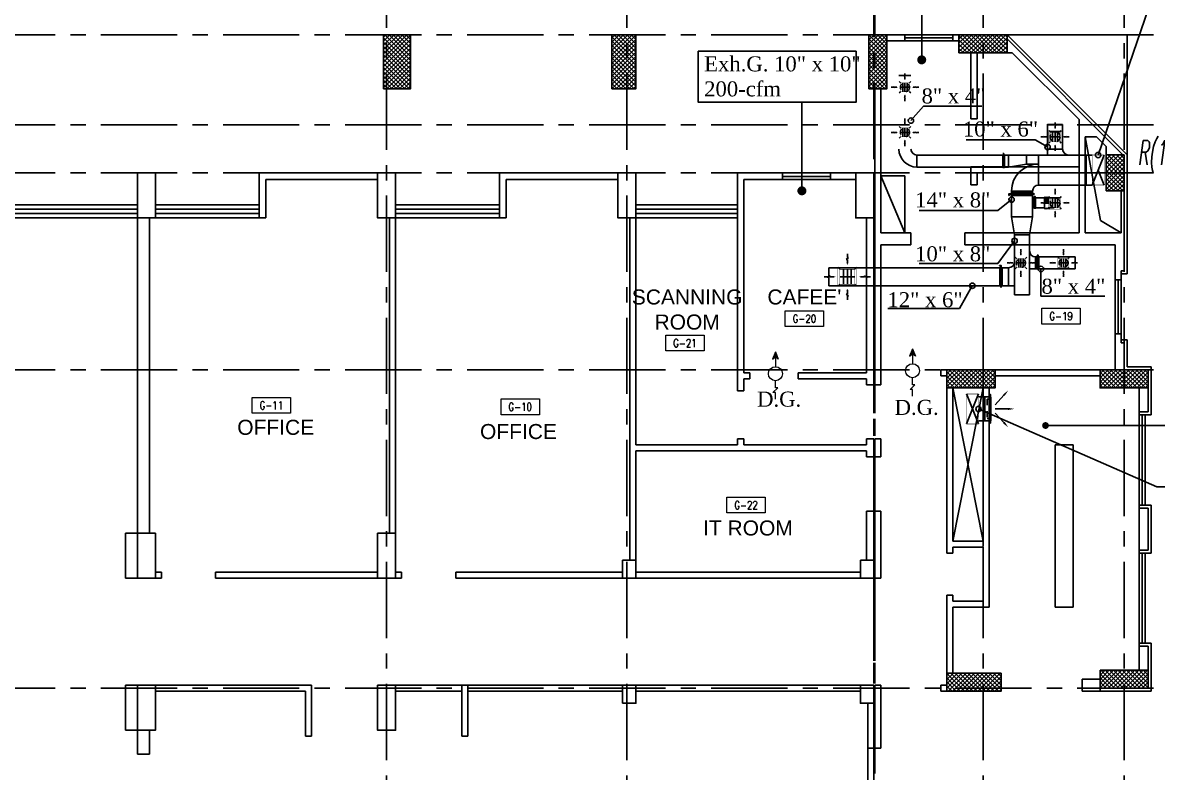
# Model space of a CAD drawing. Extents: x -462 to -395, y 38 to 356.
# Drawn here: x -427.02 to -408.13, y 56.47 to 68.95 of the extents above; entities that cross this region are included whole.
import ezdxf
from ezdxf.enums import TextEntityAlignment as Align

# ---------------------------------------------------------------- set-up
doc = ezdxf.new("R2010")
doc.units = 0
doc.header["$MEASUREMENT"] = 0
for name, pattern in [('CENTERX2', [101.6, 63.5, -12.7, 12.7, -12.7]), ('HIDDEN', [0.375, 0.25, -0.125]), ('HIDDEN2', [0.1875, 0.125, -0.0625])]:
    doc.linetypes.add(name, pattern=pattern)
for name, color, linetype in [('05_AC-EX.DUCT', 1, 'Continuous'), ('06_AC-FA.DUCT', 4, 'Continuous'), ('12-AC-FL.CONN.', 2, 'Continuous'), ('A.C.VOLUM DAMPER', 2, 'Continuous'), ('AXIS', 1, 'CENTERX2'), ('CH.W.PIPING TEXT', 4, 'Continuous'), ('COL', 2, 'Continuous'), ('COLHATCH', 5, 'Continuous'), ('column', 6, 'Continuous'), ('elev', 2, 'Continuous'), ('ELEV3', 1, 'Continuous'), ('FASEL', 253, 'Continuous'), ('M-DIFUSER', 195, 'Continuous'), ('METAL-EDGE', 253, 'Continuous'), ('WALL', 4, 'Continuous'), ('WIN', 5, 'Continuous'), ('ZONE TEXT', 73, 'Continuous')]:
    doc.layers.add(name, color=color, linetype=linetype)
for name, color, linetype, lineweight in [('09_AC-F.DAMPER', 2, 'Continuous', 35), ('A-SYMB-RMNU', 4, 'Continuous', 9), ('AC-13- HVAC GRILLES & DIFFUSSERS.', 13, 'Continuous', 30), ('AC-TEXT', 15, 'Continuous', 30), ('LOUVER', 9, 'Continuous', 9)]:
    doc.layers.add(name, color=color, linetype=linetype, lineweight=lineweight)
doc.styles.add('AC', font='romans.shx', dxfattribs={"height": 0.2})
doc.styles.add('ARABY', font='sosa.shx')
doc.styles.add('ITALICC', font='italicc.shx', dxfattribs={"width": 0.5, "height": 0.5})
doc.styles.add('ROMANS-TITLE', font='ROMANS.shx', dxfattribs={"width": 0.8})
doc.styles.add('RS-DIM', font='xarb.shx', dxfattribs={"width": 0.9})
doc.dimstyles.new('Dim100', dxfattribs={"dimtxt": 0.25, "dimasz": 0.15, "dimexe": 0.2, "dimexo": 0.2, "dimgap": 0.04, "dimtad": 3, "dimrnd": 0.0005, "dimzin": 0, "dimdsep": 46, "dimtxsty": 'RS-DIM', "dimblk": 'ARCHTICK', "dimcen": 0.2, "dimdle": 0.2, "dimse1": 1, "dimse2": 1, "dimclrd": 1, "dimclre": 8, "dimclrt": 74, "dimadec": 0, "dimazin": 0, "dimtfac": 1, "dimtofl": 0, "dimtmove": 1, "dimatfit": 3, "dimldrblk": 'OPEN90', "dimfxl": 0.2, "dimtolj": 1, "dimtzin": 0, "dimarcsym": 0})
doc.dimstyles.new('IHAB', dxfattribs={"dimscale": 0, "dimtxt": 0.15, "dimasz": 0.09, "dimexe": 0.18, "dimexo": 0.0625, "dimgap": 0, "dimtad": 0, "dimtih": 1, "dimtoh": 1, "dimzin": 0, "dimdsep": 46, "dimtxsty": 'ARABY', "dimcen": 0.03, "dimse1": 1, "dimse2": 1, "dimclrd": 36, "dimclrt": 42, "dimadec": 0, "dimazin": 0, "dimtfac": 1, "dimtmove": 1, "dimatfit": 3, "dimldrblk": 'ORIGIN', "dimfxl": 1, "dimtolj": 1, "dimtzin": 0, "dimarcsym": 0})
pattern_1 = [(45, (-233.06965, 51.165443), (-0.035355339, 0.035355339), []), (135, (-233.06965, 51.165443), (-0.035355339, -0.035355339), [])]

# ---------------------------------------------------------------- blocks, each defined once
blk = doc.blocks.new('SAG')
for const_width in [0.03, 0.003]:
    blk.add_lwpolyline([(-0.5, 0), (-0.5, 0.2), (-0.6, 0.2), (-0.6, 0.235), (0.6, 0.235), (0.6, 0.2), (0.5, 0.2), (0.5, 0)], dxfattribs=dict(const_width=const_width))
for points in [[(0.6, 0.235), (-0.6, 0.235), (-0.6, 0.2), (0.6, 0.2)], [(-0.5, 0), (0.5, 0), (0.5, 0.2), (-0.5, 0.2)]]:
    blk.add_lwpolyline(points, close=True)
at = {"linetype": 'HIDDEN2', "const_width": 0.02}
blk.add_lwpolyline([(-0.5, 0.279), (0.5, 0.279)], dxfattribs=at)
at = {"linetype": 'HIDDEN2'}
blk.add_lwpolyline([(-0.4, 0.2), (-0.4, 0.1), (0.4, 0.1), (0.4, 0.2)], dxfattribs=at)
blk = doc.blocks.new('SR')
at = {"color": 8}
blk.add_line((13.31, -0.02), (3.38, -0.02), dxfattribs=at)
at = {"color": 7}
blk.add_solid([(13.31, -0.84), (13.31, 0.8), (18.23, -0.02)], dxfattribs=at)
blk = doc.blocks.new('A$C2DCB7148')
at = {"layer": 'AC-13- HVAC GRILLES & DIFFUSSERS.'}
for name, p, xscale, yscale, zscale, rotation in [('SR', (-152, 270), -27.27270000015738, 27.27269999997225, 27.2727, 312.8469994232207), ('SAG', (0, 250), 499.9995000000344, 499.9995000000344, 499.9995000000344, 90), ('SR', (-152, 230), 27.27270000011471, 27.27270000011471, 27.27270000011471, 227.1530005766962)]:
    blk.add_blockref(name, p, dxfattribs=dict(at, xscale=xscale, yscale=yscale, zscale=zscale, rotation=rotation))
at = {"layer": 'AC-13- HVAC GRILLES & DIFFUSSERS.', "xscale": -27.27270000008866, "yscale": 27.27269999997225, "zscale": 27.2727}
blk.add_blockref('SR', (-123, 251), dxfattribs=at)
blk = doc.blocks.new('A$C0B8779AA')
at = {"layer": 'M-DIFUSER', "color": 122}
for p, q in [((0.284, 0.459), (0.262, 0.437)), ((0.273, 0.495), (0.273, 0.459)), ((0.273, 0.459), (0.284, 0.459)), ((0.262, 0.437), (0.273, 0.437)), ((0.273, 0.437), (0.273, 0.4)), ((0.043, 0.265), (0.079, 0.265)), ((0.079, 0.254), (0.101, 0.276)), ((0.079, 0.265), (0.079, 0.254)), ((0.101, 0.276), (0.101, 0.265)), ((0.101, 0.265), (0.138, 0.265)), ((0.445, 0.265), (0.408, 0.265)), ((0.445, 0.276), (0.445, 0.265)), ((0.467, 0.254), (0.445, 0.276)), ((0.503, 0.265), (0.467, 0.265)), ((0.467, 0.265), (0.467, 0.254)), ((0.273, 0.093), (0.273, 0.13)), ((0.262, 0.093), (0.273, 0.093)), ((0.284, 0.071), (0.262, 0.093)), ((0.273, 0.035), (0.273, 0.071)), ((0.273, 0.071), (0.284, 0.071))]:
    blk.add_line(p, q, dxfattribs=at)
at = {"layer": 'M-DIFUSER'}
for p, q in [((0.198, 0.34), (0.178, 0.36)), ((0.235, 0.34), (0.235, 0.19)), ((0.273, 0.34), (0.273, 0.19)), ((0.31, 0.34), (0.31, 0.19)), ((0.348, 0.34), (0.368, 0.36)), ((0.198, 0.265), (0.348, 0.265)), ((0.198, 0.19), (0.178, 0.17)), ((0.348, 0.19), (0.368, 0.17))]:
    blk.add_line(p, q, dxfattribs=at)
at = {"layer": 'M-DIFUSER', "color": 21, "const_width": 0.00288}
blk.add_lwpolyline([(0.178, 0.36), (0.368, 0.36), (0.368, 0.17), (0.178, 0.17)], close=True, dxfattribs=at)
at = {"layer": 'M-DIFUSER', "const_width": 0.0048}
blk.add_lwpolyline([(0.198, 0.34), (0.348, 0.34), (0.348, 0.19), (0.198, 0.19)], close=True, dxfattribs=at)
at = {"layer": 'M-DIFUSER', "color": 122}
for points in [[(0.283, 0.41), (0.273, 0.401), (0.273, 0.382), (0.262, 0.41)], [(0.128, 0.255), (0.137, 0.265), (0.156, 0.265), (0.128, 0.275)], [(0.417, 0.255), (0.409, 0.265), (0.39, 0.265), (0.417, 0.275)], [(0.283, 0.121), (0.273, 0.129), (0.273, 0.148), (0.262, 0.121)]]:
    blk.add_solid(points, dxfattribs=at)
blk = doc.blocks.new('A$C63630F2B')
at = {"layer": 'M-DIFUSER', "color": 122}
for p, q in [((0.311, 0.539), (0.285, 0.514)), ((0.285, 0.514), (0.298, 0.514)), ((0.298, 0.582), (0.298, 0.539)), ((0.298, 0.539), (0.311, 0.539)), ((0.298, 0.514), (0.298, 0.47)), ((0.014, 0.298), (0.057, 0.298)), ((0.057, 0.285), (0.082, 0.311)), ((0.057, 0.298), (0.057, 0.285)), ((0.082, 0.311), (0.082, 0.298)), ((0.082, 0.298), (0.126, 0.298)), ((0.513, 0.298), (0.469, 0.298)), ((0.513, 0.311), (0.513, 0.298)), ((0.539, 0.285), (0.513, 0.311)), ((0.581, 0.298), (0.539, 0.298)), ((0.539, 0.298), (0.539, 0.285)), ((0.285, 0.083), (0.298, 0.083)), ((0.311, 0.057), (0.285, 0.083)), ((0.298, 0.083), (0.298, 0.126)), ((0.298, 0.015), (0.298, 0.057)), ((0.298, 0.057), (0.311, 0.057))]:
    blk.add_line(p, q, dxfattribs=at)
at = {"layer": 'M-DIFUSER'}
for p, q in [((0.198, 0.398), (0.173, 0.423)), ((0.398, 0.398), (0.198, 0.398)), ((0.398, 0.298), (0.198, 0.298)), ((0.248, 0.398), (0.248, 0.198)), ((0.298, 0.398), (0.298, 0.198)), ((0.348, 0.398), (0.348, 0.198)), ((0.398, 0.398), (0.423, 0.423)), ((0.398, 0.398), (0.418, 0.418)), ((0.198, 0.198), (0.173, 0.173)), ((0.198, 0.198), (0.178, 0.178)), ((0.398, 0.198), (0.423, 0.173))]:
    blk.add_line(p, q, dxfattribs=at)
at = {"layer": 'M-DIFUSER', "color": 21, "const_width": 0.00288}
blk.add_lwpolyline([(0.173, 0.173), (0.423, 0.173), (0.423, 0.423), (0.173, 0.423)], close=True, dxfattribs=at)
at = {"layer": 'M-DIFUSER', "const_width": 0.01}
blk.add_lwpolyline([(0.198, 0.198), (0.398, 0.198), (0.398, 0.398), (0.198, 0.398)], close=True, dxfattribs=at)
at = {"layer": 'M-DIFUSER', "color": 122}
for points in [[(0.31, 0.481), (0.298, 0.471), (0.298, 0.449), (0.286, 0.481)], [(0.115, 0.286), (0.125, 0.298), (0.147, 0.298), (0.115, 0.31)], [(0.481, 0.286), (0.47, 0.298), (0.448, 0.298), (0.481, 0.31)], [(0.31, 0.115), (0.298, 0.125), (0.298, 0.147), (0.286, 0.115)]]:
    blk.add_solid(points, dxfattribs=at)
blk = doc.blocks.new('DOT')
at = {"color": 0, "linetype": 'ByBlock'}
blk.add_line((-0.5, 0), (-1, 0), dxfattribs=at)
at = {"color": 0, "linetype": 'ByBlock', "const_width": 0.5}
blk.add_lwpolyline([(-0.25, 0, 1), (0.25, 0, 1)], format="xyb", close=True, dxfattribs=at)
blk = doc.blocks.new('A$C180A56EA')
at = {"layer": 'A.C.VOLUM DAMPER'}
h = blk.add_hatch(dxfattribs=at)
h.set_pattern_fill('ANSI31', color=256, scale=0.001, style=0)
h.set_pattern_definition([(45, (129.5106855, -230.48025158), (-8.838834765e-05, 8.838834765e-05), [])])
h.paths.add_polyline_path([(0.0459, 0.0039), (0.0459, 0.0065), (0.0401, 0.0065), (0.0401, -0.0027), (0.0459, -0.0027), (0.0459, 0), (0.0603, 0), (0.0603, 0.0128), (0.057, 0.0128), (0.057, 0.0039)])
for p, q in [((-0.1242, 0.0032), (-0.1161, 0.0032)), ((-0.1161, 0.0004), (-0.119, 0.0032)), ((-0.1185, 0), (-0.1161, 0.0024)), ((-0.1161, 0.0015), (-0.1179, 0.0032)), ((-0.1174, 0), (-0.1161, 0.0013)), ((-0.1161, 0.0026), (-0.1168, 0.0032)), ((-0.1163, 0), (-0.1161, 0.0001)), ((-0.1161, 0.0001), (-0.1104, 0.0058)), ((-0.1161, 0.0013), (-0.1116, 0.0058)), ((-0.1161, 0.0024), (-0.1127, 0.0058)), ((-0.1161, -0.0026), (-0.1161, 0.0058)), ((-0.1161, 0.0035), (-0.1138, 0.0058)), ((-0.1161, 0.0058), (-0.1099, 0.0058)), ((-0.1161, 0.0057), (-0.116, 0.0058)), ((-0.1161, 0.0046), (-0.1149, 0.0058)), ((-0.1161, -0.001), (-0.1099, 0.0053)), ((-0.1099, -0.0014), (-0.1161, 0.0048)), ((-0.1161, -0.0021), (-0.1099, 0.0042)), ((-0.1099, -0.0026), (-0.1161, 0.0037)), ((-0.1109, -0.0026), (-0.1161, 0.0026)), ((-0.112, -0.0026), (-0.1161, 0.0015)), ((-0.1131, -0.0026), (-0.1161, 0.0004)), ((-0.1099, -0.0003), (-0.116, 0.0058)), ((-0.1156, -0.0026), (-0.1099, 0.0031)), ((-0.1099, 0.0008), (-0.1149, 0.0058)), ((-0.1145, -0.0026), (-0.1099, 0.002)), ((-0.1099, 0.0019), (-0.1138, 0.0058)), ((-0.1134, -0.0026), (-0.1099, 0.0009)), ((-0.1128, 0.0019), (0.0401, 0.0019)), ((-0.1099, 0.003), (-0.1127, 0.0058)), ((-0.1099, 0.0041), (-0.1116, 0.0058)), ((-0.1099, 0.0052), (-0.1105, 0.0058)), ((0.0401, 0.0121), (-0.1099, 0.0121)), ((-0.0882, 0.0113), (-0.0994, -0.0075)), ((-0.0768, 0.0113), (-0.0656, -0.0075)), ((-0.0402, 0.0113), (-0.0514, -0.0075)), ((-0.0284, 0.0113), (-0.0173, -0.0075)), ((0.0056, 0.0113), (-0.0056, -0.0075)), ((0.0174, 0.0113), (0.0286, -0.0075)), ((0.0459, 0.0065), (0.0401, 0.0065)), ((0.0401, 0.0065), (0.0401, -0.0027)), ((0.0459, 0.0039), (0.0459, 0.0065)), ((0.057, 0.0039), (0.0459, 0.0039)), ((0.0603, 0.0128), (0.057, 0.0128)), ((0.057, 0.0128), (0.057, 0.0039)), ((0.0603, 0.0128), (0.0603, 0)), ((-0.1242, 0), (-0.1161, 0)), ((-0.1142, -0.0026), (-0.1161, -0.0007)), ((-0.1153, -0.0026), (-0.1161, -0.0018)), ((-0.1099, -0.0026), (-0.1161, -0.0026)), ((-0.1123, -0.0026), (-0.1099, -0.0003)), ((-0.1111, -0.0026), (-0.1099, -0.0014)), ((-0.11, -0.0026), (-0.1099, -0.0025)), ((-0.1099, -0.0083), (0.0401, -0.0083)), ((0.0401, -0.0027), (0.0459, -0.0027)), ((0.0603, 0), (0.0459, 0)), ((0.0459, -0.0027), (0.0459, 0))]:
    blk.add_line(p, q, dxfattribs=at)
at = {"layer": 'A.C.VOLUM DAMPER', "extrusion": (0, 0, -1)}
for centre, major_axis, start_param, end_param in [((-0.0938, 0.0019), (0.00135, 0.00135), 3.926991, 7.068583), ((-0.0938, 0.0019), (-0.00135, 0.00135), 2.356195, 5.497787), ((-0.0712, 0.0019), (0.00135, 0.00135), 3.926991, 7.068583), ((-0.0712, 0.0019), (-0.00135, 0.00135), 2.356195, 5.497787), ((-0.0458, 0.0019), (0.00135, 0.00135), 3.926991, 7.068583), ((-0.0458, 0.0019), (-0.00135, 0.00135), 2.356195, 5.497787), ((-0.0228, 0.0019), (0.00135, 0.00135), 3.926991, 7.068583), ((-0.0228, 0.0019), (-0.00135, 0.00135), 2.356194, 5.497787), ((0, 0.0019), (0.00135, 0.00135), 3.926991, 7.068583), ((0, 0.0019), (0.00135, 0.00135), 0.785398, 3.926991), ((0.023, 0.0019), (0.00135, 0.00135), 3.926991, 7.068583), ((0.023, 0.0019), (-0.00135, 0.00135), 2.356195, 5.497787)]:
    blk.add_ellipse(centre, major_axis=major_axis, ratio=1, start_param=start_param, end_param=end_param, dxfattribs=at)
blk = doc.blocks.new('_Origin')
at = {"color": 0, "linetype": 'ByBlock', "lineweight": -2}
blk.add_line((0, 0), (-1, 0), dxfattribs=at)
blk.add_circle((0, 0), 0.5, dxfattribs=at)
blk = doc.blocks.new('LOUVER')
at = {"layer": 'LOUVER', "color": 2}
for p, q in [((0, 0), (0, -0.137)), ((0.052, -0.137), (-0.052, -0.24)), ((0, -0.137), (0.052, -0.137)), ((-0.052, -0.24), (0, -0.24)), ((0, -0.24), (0, -0.385)), ((0, -0.969), (0, -0.677)), ((-0.059, -0.833), (0, -0.882)), ((0, -0.989), (-0.059, -0.833)), ((0, -0.989), (0.059, -0.833)), ((0.059, -0.833), (0, -0.882))]:
    blk.add_line(p, q, dxfattribs=at)
blk.add_circle((0, -0.531), 0.146, dxfattribs=at)
for points in [[(-0.059, -0.833), (0, -0.989), (0, -0.882)], [(0.059, -0.833), (0, -0.989), (0, -0.882)]]:
    blk.add_solid(points, dxfattribs=at)
blk = doc.blocks.new('A-ROOM')
at = {"layer": 'A-SYMB-RMNU'}
blk.add_lwpolyline([(-425, 175), (425, 175), (425, -175), (-425, -175)], close=True, dxfattribs=at)
at = {"layer": 'A-SYMB-RMNU', "style": 'ROMANS-TITLE', "width": 0.8}
blk.add_attdef('ROOM-NO', text='', height=175, dxfattribs=at).set_placement((0, 0), align=Align.MIDDLE)

msp = doc.modelspace()

# ---------------------------------------------------------------- hatches: boundary and pattern name
at = {"layer": 'COLHATCH', "linetype": 'Continuous'}
h = msp.add_hatch(dxfattribs=at)
h.set_pattern_fill('_USER', color=252, scale=0.05, angle=45, style=0, double=1, pattern_type=0)
h.set_pattern_definition(pattern_1)
h.paths.add_polyline_path([(-412.63, 68.745), (-412.93, 68.745), (-412.93, 67.845), (-412.63, 67.845)])
h.paths.add_polyline_path([(-410.63, 68.745), (-411.43, 68.745), (-411.43, 68.445), (-410.63, 68.445)])
h.paths.add_polyline_path([(-408.68, 66.745), (-408.98, 66.745), (-408.98, 66.145), (-408.68, 66.145)])
h.paths.add_polyline_path([(-408.28, 63.165), (-409.08, 63.165), (-409.08, 62.865), (-408.28, 62.865)])
h.paths.add_polyline_path([(-410.83, 63.165), (-411.63, 63.165), (-411.63, 62.865), (-410.83, 62.865)])
h.paths.add_polyline_path([(-410.73, 58.115), (-411.63, 58.115), (-411.63, 57.815), (-410.73, 57.815)])
h.paths.add_polyline_path([(-408.28, 58.165), (-409.08, 58.165), (-409.08, 57.865), (-408.28, 57.865)])
h.paths.add_polyline_path([(-408.634, 51.895), (-409.134, 51.895), (-409.134, 51.545), (-408.634, 51.545)])
h.paths.add_polyline_path([(-410.537, 51.895), (-411.637, 51.895), (-411.637, 51.595), (-410.784, 51.595, -0.011587), (-410.8, 50.91), (-410.55, 50.899, 0.01656)])
h.paths.add_polyline_path([(-410.732, 49.165), (-410.985, 49.165, -0.040808), (-411.574, 46.827), (-411.337, 46.745, 0.04151)])
h.paths.add_polyline_path([(-412.63, 49.765), (-412.93, 49.765), (-412.93, 48.865), (-412.63, 48.865)])
h.paths.add_polyline_path([(-416.76, 49.765), (-417.16, 49.765), (-417.16, 48.865), (-416.76, 48.865)])
h.paths.add_polyline_path([(-420.56, 49.765), (-421.01, 49.765), (-421.01, 48.865), (-420.56, 48.865)])
h.paths.add_polyline_path([(-420.81, 47.945), (-421.11, 47.945), (-421.11, 47.045), (-420.81, 47.045)])
h.paths.add_polyline_path([(-428.66, 49.315, 1), (-429.26, 49.315, 1)])
h.paths.add_polyline_path([(-428.66, 47.495, 1), (-429.26, 47.495, 1)])
h.paths.add_polyline_path([(-436.66, 49.315, 1), (-437.26, 49.315, 1)])
h.paths.add_polyline_path([(-436.66, 47.495, 1), (-437.26, 47.495, 1)])
h.paths.add_polyline_path([(-444.91, 49.765), (-445.36, 49.765), (-445.359, 48.865), (-444.909, 48.865)])
h.paths.add_polyline_path([(-444.81, 47.945), (-445.11, 47.945), (-445.11, 47.045), (-444.81, 47.045)])
h.paths.add_polyline_path([(-448.76, 49.765), (-449.16, 49.765), (-449.16, 48.865), (-448.76, 48.865)])
h.paths.add_polyline_path([(-452.99, 49.765), (-453.29, 49.765), (-453.29, 48.865), (-452.99, 48.865)])
h.paths.add_polyline_path([(-454.934, 49.165), (-455.188, 49.165, 0.04151), (-454.582, 46.745), (-454.346, 46.827, -0.040808)])
h.paths.add_polyline_path([(-454.282, 51.895), (-455.382, 51.895, 0.01656), (-455.369, 50.899), (-455.119, 50.91, -0.011587), (-455.135, 51.595), (-454.282, 51.595)])
h.paths.add_polyline_path([(-456.785, 51.895), (-457.285, 51.895), (-457.285, 51.545), (-456.785, 51.545)])
h.paths.add_polyline_path([(-456.84, 58.165), (-457.64, 58.165), (-457.64, 57.865), (-456.84, 57.865)])
h.paths.add_polyline_path([(-454.29, 58.115), (-455.19, 58.115), (-455.19, 57.815), (-454.29, 57.815)])
h.paths.add_polyline_path([(-456.84, 63.165), (-457.64, 63.165), (-457.64, 62.865), (-456.84, 62.865)])
h.paths.add_polyline_path([(-454.29, 63.165), (-455.09, 63.165), (-455.09, 62.865), (-454.29, 62.865)])
h.paths.add_polyline_path([(-456.94, 66.745), (-457.24, 66.745), (-457.24, 66.145), (-456.94, 66.145)])
h.paths.add_polyline_path([(-454.49, 68.745), (-455.29, 68.745), (-455.29, 68.445), (-454.49, 68.445)])
h.paths.add_polyline_path([(-452.99, 68.745), (-453.29, 68.745), (-453.29, 67.845), (-452.99, 67.845)])
h.paths.add_polyline_path([(-448.71, 68.745), (-449.11, 68.745), (-449.11, 67.845), (-448.71, 67.845)])
h.paths.add_polyline_path([(-444.91, 68.745), (-445.36, 68.745), (-445.36, 67.845), (-444.91, 67.845)])
h.paths.add_polyline_path([(-435.56, 70.945), (-435.86, 70.945), (-435.86, 70.345), (-435.56, 70.345)])
h.paths.add_polyline_path([(-428.81, 70.945), (-429.11, 70.945), (-429.11, 70.345), (-428.81, 70.345)])
h.paths.add_polyline_path([(-428.81, 67.595), (-429.11, 67.595), (-429.11, 66.995), (-428.81, 66.995)])
h.paths.add_polyline_path([(-430.16, 68.745), (-435.86, 68.745), (-435.86, 66.995), (-435.56, 66.995), (-435.56, 68.445), (-430.46, 68.445), (-430.46, 66.995), (-430.16, 66.995)])
h.paths.add_polyline_path([(-420.56, 68.745), (-421.01, 68.745), (-421.01, 67.845), (-420.56, 67.845)])
h = msp.add_hatch(dxfattribs=at)
h.set_pattern_fill('_USER', color=252, scale=0.05, angle=45, style=0, double=1, pattern_type=0)
h.set_pattern_definition(pattern_1)
h.paths.add_polyline_path([(-416.81, 68.745), (-417.21, 68.745), (-417.21, 67.845), (-416.81, 67.845)])

# ---------------------------------------------------------------- linework, layer by layer
at = {"layer": '05_AC-EX.DUCT', "linetype": 'Continuous'}
for p, q in [((-412.43, 68.065), (-412.23, 68.065)), ((-409.955, 67.25), (-409.955, 66.742)), ((-409.955, 67.25), (-409.705, 67.25)), ((-409.705, 67.25), (-409.705, 66.842)), ((-409.213, 66.742), (-412.13, 66.742)), ((-412.13, 66.742), (-412.13, 66.542)), ((-410.605, 66.542), (-410.605, 66.742)), ((-410.305, 66.592), (-410.305, 66.742)), ((-410.105, 66.242), (-410.105, 66.742)), ((-409.705, 66.842), (-409.955, 66.842)), ((-409.013, 66.742), (-409.213, 66.242)), ((-412.13, 66.542), (-410.605, 66.542)), ((-410.605, 66.542), (-410.305, 66.592)), ((-410.105, 66.592), (-410.305, 66.592)), ((-409.013, 66.242), (-409.113, 66.492)), ((-410.205, 66.142), (-410.555, 66.142)), ((-410.555, 66.142), (-410.555, 65.712)), ((-410.205, 65.712), (-410.205, 66.142)), ((-409.213, 66.242), (-410.105, 66.242)), ((-410.205, 65.712), (-410.555, 65.712)), ((-410.505, 65.412), (-410.555, 65.712)), ((-410.205, 65.712), (-410.255, 65.412)), ((-410.255, 65.412), (-410.505, 65.412)), ((-410.505, 65.412), (-410.505, 64.415)), ((-410.255, 64.415), (-410.255, 65.412)), ((-409.493, 65.045), (-410.155, 65.045)), ((-410.155, 65.045), (-410.155, 64.845)), ((-409.493, 65.045), (-409.493, 64.845)), ((-413.598, 64.865), (-410.605, 64.865)), ((-413.598, 64.865), (-413.598, 64.565)), ((-410.605, 64.865), (-410.605, 64.565)), ((-409.493, 64.845), (-410.255, 64.845)), ((-413.598, 64.565), (-410.505, 64.565)), ((-410.505, 64.415), (-410.255, 64.415))]:
    msp.add_line(p, q, dxfattribs=at)
msp.add_lwpolyline([(-409.313, 66.242), (-409.313, 66.742)], dxfattribs=at)
at = {"layer": '05_AC-EX.DUCT', "linetype": 'Continuous', "const_width": 0.01}
msp.add_lwpolyline([(-409.213, 66.742), (-409.213, 66.242), (-409.013, 66.242), (-409.013, 66.742)], close=True, dxfattribs=at)
at = {"layer": '05_AC-EX.DUCT', "linetype": 'Continuous'}
msp.add_lwpolyline([(-410.205, 66.029), (-410.205, 65.862), (-410.005, 65.862), (-410.005, 66.029)], close=True, dxfattribs=at)
for centre, radius, start, end in [((-412.13, 66.842), 0.3, 180, 270), ((-412.13, 66.842), 0.1, 180, 270), ((-409.605, 66.842), 0.1, 180, 270), ((-410.105, 66.142), 0.45, 90, 180), ((-410.105, 66.142), 0.1, 90, 180), ((-410.155, 65.145), 0.1, 180, 270), ((-410.605, 64.965), 0.1, 270, 0)]:
    msp.add_arc(centre, radius, start, end, dxfattribs=at)
at = {"layer": '06_AC-FA.DUCT', "linetype": 'Continuous'}
for p, q in [((-411.105, 62.765), (-411.305, 62.265)), ((-411.105, 62.265), (-411.305, 62.765)), ((-410.93, 62.716), (-411.105, 62.716)), ((-410.93, 62.315), (-411.105, 62.315))]:
    msp.add_line(p, q, dxfattribs=at)
at = {"layer": '06_AC-FA.DUCT', "const_width": 0.01}
msp.add_lwpolyline([(-411.305, 62.765), (-411.305, 62.265), (-411.105, 62.265), (-411.105, 62.765)], close=True, dxfattribs=at)
at = {"layer": '12-AC-FL.CONN.', "linetype": 'HIDDEN', "ltscale": 0.25}
for p, q in [((-410.005, 66.029), (-409.995, 66.048)), ((-410.005, 66.029), (-410.005, 65.862)), ((-409.985, 66.029), (-409.995, 66.048)), ((-409.995, 66.029), (-409.995, 65.862)), ((-409.985, 66.029), (-409.975, 66.048)), ((-409.985, 66.029), (-409.985, 65.862)), ((-409.985, 66.029), (-409.985, 65.862)), ((-409.965, 66.029), (-409.975, 66.048)), ((-409.975, 66.029), (-409.975, 65.862)), ((-409.965, 66.029), (-409.955, 66.048)), ((-409.965, 66.029), (-409.965, 65.862)), ((-409.965, 66.029), (-409.965, 65.862)), ((-409.945, 66.029), (-409.955, 66.048)), ((-409.955, 66.029), (-409.955, 65.862)), ((-409.945, 66.029), (-409.945, 65.862)), ((-409.83, 66.029), (-409.945, 66.029)), ((-410.005, 65.862), (-409.995, 65.843)), ((-409.985, 65.862), (-409.995, 65.843)), ((-409.985, 65.862), (-409.975, 65.843)), ((-409.965, 65.862), (-409.975, 65.843)), ((-409.965, 65.862), (-409.955, 65.843)), ((-409.945, 65.862), (-409.955, 65.843)), ((-409.945, 65.862), (-409.83, 65.862))]:
    msp.add_line(p, q, dxfattribs=at)
for centre, radius in [((-412.33, 67.87), 0.075), ((-412.33, 67.12), 0.075), ((-409.83, 67.045), 0.0833), ((-409.83, 65.945), 0.0833), ((-410.398, 64.945), 0.075), ((-410.398, 64.945), 0.075), ((-409.688, 64.945), 0.075)]:
    msp.add_circle(centre, radius, dxfattribs=at)
at = {"layer": 'AC-TEXT', "color": 34, "linetype": 'Continuous'}
msp.add_lwpolyline([(-415.772, 68.47), (-413.142, 68.47), (-413.142, 67.621), (-415.772, 67.621)], close=True, dxfattribs=at)
at = {"layer": 'AXIS', "color": 252, "linetype": 'CENTERX2', "ltscale": 0.02}
for p, q in [((-420.96, 74.194), (-420.96, 41.746)), ((-416.96, 74.194), (-416.96, 41.746)), ((-411.03, 74.194), (-411.03, 41.746)), ((-408.68, 74.194), (-408.68, 41.746)), ((-412.85, 74.037), (-412.85, 41.903)), ((-412.83, 74.037), (-412.83, 41.903)), ((-406.158, 68.745), (-459.761, 68.745)), ((-406.158, 67.245), (-459.761, 67.245)), ((-406.158, 66.445), (-459.761, 66.445)), ((-406.158, 63.165), (-459.761, 63.165)), ((-406.158, 57.865), (-459.761, 57.865))]:
    msp.add_line(p, q, dxfattribs=at)
at = {"layer": 'COL', "color": 252, "linetype": 'Continuous'}
for points in [[(-424.81, 66.445), (-425.11, 66.445), (-425.11, 65.695), (-424.81, 65.695)], [(-420.81, 66.445), (-421.11, 66.445), (-421.11, 65.695), (-420.81, 65.695)], [(-416.81, 66.445), (-417.11, 66.445), (-417.11, 65.695), (-416.81, 65.695)], [(-412.85, 66.445), (-413.15, 66.445), (-413.15, 65.695), (-412.85, 65.695)], [(-424.81, 60.445), (-425.11, 60.445), (-425.11, 59.695), (-424.81, 59.695)], [(-420.81, 60.445), (-421.11, 60.445), (-421.11, 59.695), (-420.81, 59.695)], [(-417.03, 59.695), (-416.81, 59.695), (-416.81, 59.995), (-417.03, 59.995)], [(-413.07, 59.995), (-412.85, 59.995), (-412.85, 59.695), (-413.07, 59.695)], [(-424.81, 57.915), (-425.11, 57.915), (-425.11, 57.165), (-424.81, 57.165)], [(-420.81, 57.915), (-421.11, 57.915), (-421.11, 57.165), (-420.81, 57.165)], [(-417.03, 57.615), (-416.81, 57.615), (-416.81, 57.915), (-417.03, 57.915)], [(-413.07, 57.915), (-412.85, 57.915), (-412.85, 57.615), (-413.07, 57.615)]]:
    msp.add_lwpolyline(points, close=True, dxfattribs=at)
at = {"layer": 'column'}
for points in [[(-421.01, 67.845), (-420.56, 67.845), (-420.56, 68.745), (-421.01, 68.745)], [(-416.81, 68.745), (-417.21, 68.745), (-417.21, 67.845), (-416.81, 67.845)], [(-417.21, 67.845), (-416.81, 67.845), (-416.81, 68.745), (-417.21, 68.745)], [(-412.93, 67.845), (-412.63, 67.845), (-412.63, 68.745), (-412.93, 68.745)], [(-411.43, 68.745), (-411.43, 68.445), (-410.63, 68.445), (-410.63, 68.745)], [(-408.98, 66.145), (-408.68, 66.145), (-408.68, 66.745), (-408.98, 66.745)], [(-411.63, 63.165), (-411.63, 62.865), (-410.83, 62.865), (-410.83, 63.165)], [(-409.08, 63.165), (-409.08, 62.865), (-408.28, 62.865), (-408.28, 63.165)], [(-411.63, 58.115), (-411.63, 57.815), (-410.73, 57.815), (-410.73, 58.115)], [(-409.08, 58.165), (-409.08, 57.865), (-408.28, 57.865), (-408.28, 58.165)]]:
    msp.add_lwpolyline(points, close=True, dxfattribs=at)
at = {"layer": 'elev', "color": 252}
for p, q in [((-410.63, 68.745), (-408.63, 68.745)), ((-408.63, 66.745), (-408.63, 68.745)), ((-411.23, 68.445), (-411.23, 67.345)), ((-411.13, 68.445), (-411.13, 67.345)), ((-411.13, 67.345), (-411.23, 67.345)), ((-409.43, 66.545), (-411.23, 66.545)), ((-411.23, 66.545), (-411.23, 66.245)), ((-412.33, 66.395), (-412.73, 66.395)), ((-412.73, 66.395), (-412.33, 65.445)), ((-412.33, 66.395), (-412.33, 65.445)), ((-409.43, 66.445), (-411.13, 66.445)), ((-411.13, 66.445), (-411.13, 66.245)), ((-411.13, 66.245), (-411.23, 66.245)), ((-420.81, 57.915), (-419.71, 57.915)), ((-420.81, 57.815), (-419.71, 57.815))]:
    msp.add_line(p, q, dxfattribs=at)
at = {"layer": 'ELEV3', "color": 252, "linetype": 'Continuous'}
for p, q in [((-409.33, 67.045), (-409.071, 65.65)), ((-409.071, 65.65), (-408.73, 65.445)), ((-411.53, 62.865), (-411.03, 60.315)), ((-411.53, 60.315), (-411.03, 62.865))]:
    msp.add_line(p, q, dxfattribs=at)
at = {"layer": 'FASEL', "linetype": 'HIDDEN'}
for points in [[(-412.85, 66.445), (-412.85, 51.165), (-413.15, 51.165), (-413.15, 51.695), (-416.81, 51.695), (-416.81, 51.165), (-417.11, 51.165), (-417.11, 51.695), (-420.81, 51.695), (-420.81, 51.165), (-421.11, 51.165), (-421.11, 51.695), (-424.81, 51.695), (-424.81, 51.165), (-425.11, 51.165), (-425.11, 51.695), (-428.81, 51.695)], [(-412.83, 66.445), (-412.83, 51.145), (-413.17, 51.145), (-413.17, 51.675), (-416.79, 51.675), (-416.79, 51.145), (-417.13, 51.145), (-417.13, 51.675), (-420.79, 51.675), (-420.79, 51.145), (-421.13, 51.145), (-421.13, 51.675), (-424.79, 51.675), (-424.79, 51.145), (-425.13, 51.145), (-425.13, 51.675), (-428.79, 51.675)]]:
    msp.add_lwpolyline(points, dxfattribs=at)
at = {"layer": 'METAL-EDGE', "color": 252, "linetype": 'Continuous'}
for p, q in [((-410.63, 68.675), (-408.68, 66.725)), ((-408.68, 66.725), (-408.68, 64.815)), ((-408.73, 64.815), (-408.68, 64.815)), ((-408.73, 64.765), (-408.73, 64.815)), ((-408.73, 63.665), (-408.73, 63.615)), ((-408.73, 63.615), (-408.68, 63.615)), ((-408.68, 63.615), (-408.68, 63.165)), ((-408.68, 63.165), (-408.28, 63.165)), ((-408.28, 63.165), (-408.28, 62.465)), ((-408.43, 62.465), (-408.28, 62.465)), ((-408.43, 60.865), (-408.28, 60.865)), ((-408.28, 60.865), (-408.28, 60.165)), ((-408.28, 60.165), (-408.43, 60.165)), ((-408.43, 58.565), (-408.28, 58.565)), ((-408.28, 58.565), (-408.28, 57.865)), ((-408.28, 57.865), (-409.08, 57.865)), ((-409.08, 57.865), (-409.08, 57.815))]:
    msp.add_line(p, q, dxfattribs=at)
at = {"layer": 'WALL', "color": 252, "linetype": 'Continuous'}
for p, q in [((-421.01, 68.745), (-421.01, 67.845)), ((-420.56, 68.745), (-421.01, 68.745)), ((-420.56, 67.845), (-420.56, 68.745)), ((-412.93, 68.745), (-412.93, 67.845)), ((-412.33, 68.745), (-412.93, 68.745)), ((-412.33, 68.645), (-412.63, 68.645)), ((-412.63, 68.645), (-412.63, 67.845)), ((-412.33, 68.745), (-412.33, 68.645)), ((-410.63, 68.745), (-411.53, 68.745)), ((-411.53, 68.745), (-411.53, 68.645)), ((-411.43, 68.645), (-411.53, 68.645)), ((-411.43, 68.645), (-411.43, 68.495)), ((-411.43, 68.645), (-411.43, 68.445)), ((-410.63, 68.745), (-408.63, 66.745)), ((-411.43, 68.445), (-410.542, 68.445)), ((-410.542, 68.445), (-409.43, 67.333)), ((-421.01, 67.845), (-420.56, 67.845)), ((-412.93, 67.845), (-412.83, 67.845)), ((-412.83, 67.845), (-412.83, 62.915)), ((-412.73, 67.845), (-412.73, 65.445)), ((-412.63, 67.845), (-412.73, 67.845)), ((-409.43, 67.333), (-409.43, 65.445)), ((-409.33, 67.045), (-409.33, 65.445)), ((-409.142, 67.045), (-409.33, 67.045)), ((-409.142, 67.045), (-408.98, 66.883)), ((-408.98, 66.145), (-408.98, 66.883)), ((-408.63, 66.745), (-408.63, 64.765)), ((-425.11, 65.695), (-425.11, 66.445)), ((-425.11, 66.445), (-424.81, 66.445)), ((-424.81, 66.445), (-424.81, 65.695)), ((-423.08, 66.445), (-423.08, 65.695)), ((-420.81, 66.445), (-423.08, 66.445)), ((-422.97, 66.335), (-422.97, 65.695)), ((-421.11, 66.335), (-422.97, 66.335)), ((-421.11, 66.335), (-421.11, 65.695)), ((-420.81, 66.445), (-420.81, 59.695)), ((-419.08, 66.445), (-419.08, 65.695)), ((-416.81, 66.445), (-419.08, 66.445)), ((-418.97, 66.335), (-418.97, 65.695)), ((-417.11, 66.335), (-418.97, 66.335)), ((-417.11, 65.695), (-417.11, 66.335)), ((-416.81, 66.445), (-416.81, 61.915)), ((-415.12, 66.445), (-415.12, 62.815)), ((-414.37, 66.445), (-415.12, 66.445)), ((-415.01, 66.335), (-415.01, 63.115)), ((-414.37, 66.335), (-415.01, 66.335)), ((-414.37, 66.335), (-414.37, 66.445)), ((-412.85, 66.445), (-413.57, 66.445)), ((-413.57, 66.335), (-413.57, 66.445)), ((-413.15, 66.335), (-413.57, 66.335)), ((-413.15, 66.335), (-413.15, 65.695)), ((-412.85, 66.445), (-412.85, 62.915)), ((-408.73, 66.145), (-408.98, 66.145)), ((-408.73, 66.145), (-408.73, 65.445)), ((-425.11, 65.695), (-425.11, 60.445)), ((-425.11, 65.695), (-425.11, 65.695)), ((-424.91, 65.695), (-424.91, 60.445)), ((-424.81, 65.695), (-424.91, 65.695)), ((-423.08, 65.695), (-422.97, 65.695)), ((-421.11, 65.695), (-420.91, 65.695)), ((-420.91, 65.695), (-420.91, 60.445)), ((-419.08, 65.695), (-418.97, 65.695)), ((-416.91, 65.695), (-417.11, 65.695)), ((-416.91, 65.695), (-416.91, 59.995)), ((-413.15, 65.695), (-412.97, 65.695)), ((-412.97, 65.695), (-412.97, 63.115)), ((-412.97, 65.695), (-412.97, 63.115)), ((-412.85, 65.695), (-412.85, 62.915)), ((-412.23, 65.445), (-412.73, 65.445)), ((-412.23, 65.445), (-412.23, 65.245)), ((-409.43, 65.445), (-411.33, 65.445)), ((-411.33, 65.445), (-411.33, 65.245)), ((-408.73, 65.445), (-409.33, 65.445)), ((-412.73, 65.245), (-412.73, 62.915)), ((-412.23, 65.245), (-412.73, 65.245)), ((-408.83, 65.245), (-411.33, 65.245)), ((-408.83, 65.245), (-408.83, 64.665)), ((-408.83, 64.665), (-408.73, 64.665)), ((-408.73, 64.765), (-408.63, 64.765)), ((-408.73, 64.765), (-408.73, 64.665)), ((-408.83, 63.765), (-408.73, 63.765)), ((-408.83, 63.765), (-408.83, 63.165)), ((-408.73, 63.765), (-408.73, 63.665)), ((-408.73, 63.665), (-408.63, 63.665)), ((-408.63, 63.665), (-408.63, 63.215)), ((-414.91, 63.115), (-415.01, 63.115)), ((-414.91, 63.115), (-414.91, 63.015)), ((-412.97, 63.115), (-414.11, 63.115)), ((-414.11, 63.115), (-414.11, 63.015)), ((-408.83, 63.165), (-411.73, 63.165)), ((-411.73, 63.165), (-411.73, 63.065)), ((-408.63, 63.215), (-408.23, 63.215)), ((-408.23, 62.415), (-408.23, 63.215)), ((-415.01, 63.015), (-415.01, 62.815)), ((-414.91, 63.015), (-415.01, 63.015)), ((-412.97, 63.015), (-414.11, 63.015)), ((-412.97, 63.015), (-412.97, 62.915)), ((-412.97, 63.015), (-412.97, 62.915)), ((-412.97, 63.015), (-412.97, 62.915)), ((-412.85, 62.915), (-412.97, 62.915)), ((-412.73, 62.915), (-412.83, 62.915)), ((-411.63, 63.065), (-411.73, 63.065)), ((-411.63, 63.065), (-411.63, 60.115)), ((-409.08, 63.065), (-410.83, 63.065)), ((-410.83, 63.065), (-410.83, 62.865)), ((-409.08, 63.065), (-409.08, 62.865)), ((-415.12, 62.815), (-415.01, 62.815)), ((-411.53, 62.865), (-411.03, 62.865)), ((-411.53, 62.865), (-411.53, 60.315)), ((-411.03, 62.865), (-411.03, 60.315)), ((-410.93, 62.865), (-410.93, 59.215)), ((-410.83, 62.865), (-410.93, 62.865)), ((-409.08, 62.865), (-408.43, 62.865)), ((-408.83, 62.865), (-408.43, 62.865)), ((-408.83, 62.865), (-408.43, 62.865)), ((-408.43, 62.865), (-408.43, 62.415)), ((-408.43, 62.415), (-408.23, 62.415)), ((-415.12, 62.015), (-415.01, 62.015)), ((-415.12, 62.015), (-415.12, 61.915)), ((-415.01, 62.015), (-415.01, 61.915)), ((-412.85, 62.015), (-412.97, 62.015)), ((-412.97, 62.015), (-412.97, 61.915)), ((-412.97, 62.015), (-412.97, 61.915)), ((-412.97, 62.015), (-412.97, 61.915)), ((-412.85, 62.015), (-412.85, 61.715)), ((-412.85, 62.015), (-412.85, 61.715)), ((-412.73, 62.015), (-412.83, 62.015)), ((-412.83, 62.015), (-412.83, 61.715)), ((-412.73, 62.015), (-412.73, 61.715)), ((-415.12, 61.915), (-416.81, 61.915)), ((-412.97, 61.815), (-416.81, 61.815)), ((-416.81, 61.815), (-416.81, 59.795)), ((-412.97, 61.915), (-415.01, 61.915)), ((-412.97, 61.815), (-412.97, 61.715)), ((-412.97, 61.815), (-412.97, 61.715)), ((-409.53, 61.915), (-409.83, 61.915)), ((-409.83, 59.215), (-409.83, 61.915)), ((-409.53, 59.215), (-409.53, 61.915)), ((-412.97, 61.715), (-412.85, 61.715)), ((-412.83, 61.715), (-412.73, 61.715)), ((-408.23, 60.915), (-408.43, 60.915)), ((-408.43, 60.915), (-408.43, 60.115)), ((-408.23, 60.915), (-408.23, 60.115)), ((-412.97, 60.815), (-412.85, 60.815)), ((-412.97, 60.815), (-412.97, 59.995)), ((-412.97, 60.815), (-412.97, 59.995)), ((-412.85, 60.815), (-412.85, 59.695)), ((-412.85, 60.815), (-412.85, 59.995)), ((-412.83, 60.815), (-412.73, 60.815)), ((-412.83, 60.815), (-412.83, 59.695)), ((-412.73, 60.815), (-412.73, 59.695)), ((-425.31, 60.445), (-425.11, 60.445)), ((-425.31, 59.695), (-425.31, 60.445)), ((-425.11, 60.445), (-425.11, 60.445)), ((-424.91, 60.445), (-424.81, 60.445)), ((-424.81, 60.445), (-424.81, 59.695)), ((-420.91, 60.445), (-421.11, 60.445)), ((-421.11, 60.445), (-421.11, 59.695)), ((-411.03, 60.315), (-411.53, 60.315)), ((-411.53, 60.115), (-411.63, 60.115)), ((-411.03, 60.215), (-411.53, 60.215)), ((-411.53, 60.215), (-411.53, 60.115)), ((-411.03, 60.215), (-411.03, 59.315)), ((-408.23, 60.115), (-408.43, 60.115)), ((-416.91, 59.995), (-417.03, 59.995)), ((-417.03, 59.995), (-417.03, 59.695)), ((-412.97, 59.995), (-413.07, 59.995)), ((-413.07, 59.995), (-413.07, 59.795)), ((-416.81, 59.795), (-413.07, 59.795)), ((-425.31, 59.695), (-424.81, 59.695)), ((-421.11, 59.695), (-420.81, 59.695)), ((-420.98, 59.695), (-421.08, 59.695)), ((-417.03, 59.695), (-412.85, 59.695)), ((-412.83, 59.695), (-412.73, 59.695)), ((-411.53, 59.415), (-411.63, 59.415)), ((-411.63, 59.415), (-411.63, 57.915)), ((-411.53, 59.415), (-411.53, 59.315)), ((-411.03, 59.315), (-411.53, 59.315)), ((-410.93, 59.215), (-411.53, 59.215)), ((-411.53, 59.215), (-411.53, 58.115)), ((-409.83, 59.215), (-409.53, 59.215)), ((-408.43, 58.165), (-408.43, 58.615)), ((-408.43, 58.615), (-408.23, 58.615)), ((-408.23, 58.615), (-408.23, 57.815)), ((-411.53, 58.115), (-410.73, 58.115)), ((-410.73, 58.115), (-410.73, 58.015)), ((-410.73, 57.815), (-410.73, 58.015)), ((-410.73, 58.015), (-410.73, 58.015)), ((-409.38, 57.815), (-409.38, 58.015)), ((-409.08, 58.015), (-409.38, 58.015)), ((-409.08, 58.015), (-409.08, 58.165)), ((-409.08, 58.165), (-408.43, 58.165)), ((-425.31, 57.915), (-422.21, 57.915)), ((-425.31, 57.915), (-425.31, 57.165)), ((-424.81, 57.815), (-422.31, 57.815)), ((-424.81, 57.815), (-424.81, 57.165)), ((-422.31, 57.815), (-422.31, 57.065)), ((-422.21, 57.915), (-422.21, 57.065)), ((-419.71, 57.915), (-419.71, 57.065)), ((-419.61, 57.915), (-419.71, 57.915)), ((-419.61, 57.915), (-419.61, 57.065)), ((-417.03, 57.915), (-417.03, 57.615)), ((-416.81, 57.915), (-417.03, 57.915)), ((-416.81, 57.615), (-416.81, 57.915)), ((-413.07, 57.915), (-413.07, 57.615)), ((-412.85, 57.915), (-413.07, 57.915)), ((-412.85, 56.865), (-412.85, 57.915)), ((-412.83, 57.915), (-412.83, 56.865)), ((-412.73, 57.915), (-412.83, 57.915)), ((-412.73, 57.915), (-412.73, 56.865)), ((-411.63, 57.915), (-411.73, 57.915)), ((-411.73, 57.815), (-411.73, 57.915)), ((-410.73, 57.815), (-411.73, 57.815)), ((-408.23, 57.815), (-409.38, 57.815)), ((-408.23, 57.815), (-408.584, 57.815)), ((-417.03, 57.615), (-416.81, 57.615)), ((-413.07, 57.615), (-412.95, 57.615)), ((-412.95, 56.865), (-412.95, 57.615)), ((-425.31, 57.165), (-425.11, 57.165)), ((-425.11, 57.165), (-425.11, 56.765)), ((-424.91, 57.165), (-424.91, 56.765)), ((-424.81, 57.165), (-424.91, 57.165)), ((-422.31, 57.065), (-422.21, 57.065)), ((-419.61, 57.065), (-419.71, 57.065)), ((-412.85, 56.865), (-412.95, 56.865)), ((-412.73, 56.865), (-412.83, 56.865)), ((-424.91, 56.765), (-425.11, 56.765))]:
    msp.add_line(p, q, dxfattribs=at)
for points in [[(-416.81, 68.745), (-417.21, 68.745), (-417.21, 67.845), (-416.81, 67.845)], [(-421.11, 57.165), (-420.81, 57.165), (-420.81, 57.915), (-421.11, 57.915)]]:
    msp.add_lwpolyline(points, close=True, dxfattribs=at)
at = {"layer": 'WIN', "color": 252}
for p, q in [((-412.33, 68.745), (-411.53, 68.745)), ((-411.53, 68.695), (-412.33, 68.695)), ((-411.53, 68.645), (-412.33, 68.645)), ((-414.37, 66.445), (-413.57, 66.445)), ((-413.57, 66.385), (-414.37, 66.385)), ((-413.57, 66.335), (-414.37, 66.335)), ((-428.81, 65.915), (-425.11, 65.915)), ((-428.81, 65.84), (-425.11, 65.84)), ((-428.81, 65.77), (-425.11, 65.77)), ((-424.81, 65.915), (-423.08, 65.915)), ((-423.08, 65.84), (-424.81, 65.84)), ((-423.08, 65.77), (-424.81, 65.77)), ((-420.81, 65.915), (-419.08, 65.915)), ((-419.08, 65.84), (-420.81, 65.84)), ((-419.08, 65.77), (-420.81, 65.77)), ((-416.81, 65.915), (-415.12, 65.915)), ((-415.12, 65.84), (-416.81, 65.84)), ((-415.12, 65.77), (-416.81, 65.77)), ((-428.81, 65.695), (-425.11, 65.695)), ((-424.81, 65.695), (-423.08, 65.695)), ((-420.81, 65.695), (-419.08, 65.695)), ((-416.81, 65.695), (-415.12, 65.695)), ((-408.83, 64.665), (-408.83, 63.765)), ((-408.78, 64.665), (-408.78, 63.765)), ((-408.73, 64.665), (-408.73, 63.765)), ((-408.43, 62.415), (-408.43, 60.915)), ((-408.38, 62.415), (-408.38, 60.915)), ((-408.33, 62.415), (-408.33, 60.915)), ((-408.43, 58.615), (-408.43, 60.115)), ((-408.38, 58.615), (-408.38, 60.115)), ((-408.33, 58.615), (-408.33, 60.115)), ((-424.81, 59.795), (-424.71, 59.795)), ((-424.71, 59.795), (-424.71, 59.695)), ((-423.81, 59.795), (-423.81, 59.695)), ((-421.11, 59.795), (-423.81, 59.795)), ((-420.81, 59.795), (-420.71, 59.795)), ((-420.71, 59.795), (-420.71, 59.695)), ((-419.81, 59.795), (-419.81, 59.695)), ((-417.03, 59.795), (-419.81, 59.795)), ((-424.71, 59.695), (-424.81, 59.695)), ((-423.81, 59.695), (-421.11, 59.695)), ((-420.71, 59.695), (-420.81, 59.695)), ((-419.81, 59.695), (-417.03, 59.695)), ((-417.03, 57.915), (-419.61, 57.915)), ((-417.03, 57.815), (-419.61, 57.815)), ((-413.07, 57.915), (-416.81, 57.915)), ((-413.07, 57.815), (-416.81, 57.815)), ((-412.95, 56.865), (-412.95, 52.865)), ((-412.85, 56.865), (-412.85, 52.865))]:
    msp.add_line(p, q, dxfattribs=at)

# ---------------------------------------------------------------- block references
at = {"layer": '09_AC-F.DAMPER', "xscale": 0.8000000000465661, "yscale": 0.8000000000465661, "zscale": 0.7999999999992726, "rotation": 180}
for p in [(-412.204, 62.727), (-414.486, 62.677)]:
    msp.add_blockref('LOUVER', p, dxfattribs=at)
at = {"layer": 'A-SYMB-RMNU', "xscale": 0.0007500000000391083, "yscale": 0.0007500000000106866, "zscale": 0.00075}
for p, values in [((-414.003, 64.017), {'ROOM-NO': 'G-20'}), ((-409.73, 64.06), {'ROOM-NO': 'G-19'}), ((-415.993, 63.611), {'ROOM-NO': 'G-21'}), ((-422.879, 62.574), {'ROOM-NO': 'G-11'}), ((-418.736, 62.55), {'ROOM-NO': 'G-10'}), ((-414.975, 60.914), {'ROOM-NO': 'G-22'})]:
    msp.add_blockref('A-ROOM', p, dxfattribs=at).add_auto_attribs(values)
at = {"layer": 'A.C.VOLUM DAMPER'}
for p, xscale, yscale, zscale, rotation in [((-410.682, 66.689), 1.333333329031802, 1.333333329031802, 1.333333329031768, 90), ((-410.461, 66.097), 2.333333327179048, 2.333333327179048, 2.333333327179, 180), ((-410.163, 65.984), 1.11111121827102, 1.11111121827102, 1.111111218271008, 90), ((-410.11, 64.992), 1.333333329031802, 1.333333329031802, 1.333333329031768, 90), ((-410.728, 64.785), 1.999999993547391, 1.999999993547391, 1.999999993547332, 90)]:
    msp.add_blockref('A$C180A56EA', p, dxfattribs=dict(at, xscale=xscale, yscale=yscale, zscale=zscale, rotation=rotation))
at = {"layer": 'AC-13- HVAC GRILLES & DIFFUSSERS.', "xscale": 0.000801135544634235, "yscale": 0.000801135544634235, "zscale": 0.0008011355446342, "rotation": 180}
msp.add_blockref('A$C2DCB7148', (-411.002, 62.716), dxfattribs=at)
msp.add_blockref('A$C2DCB7148', (-411.002, 62.716), dxfattribs=at)
msp.add_blockref('A$C2DCB7148', (-411.002, 62.716), dxfattribs=at)
msp.add_blockref('A$C2DCB7148', (-411.002, 62.716), dxfattribs=at)
at = {"layer": 'M-DIFUSER', "color": 21}
for p in [(-412.602, 67.605), (-412.602, 67.605), (-412.602, 66.855), (-412.602, 66.855), (-410.671, 64.68), (-410.671, 64.68), (-409.961, 64.68), (-409.961, 64.68)]:
    msp.add_blockref('A$C0B8779AA', p, dxfattribs=at)
for name, p, xscale, yscale, zscale in [('A$C63630F2B', (-409.582, 66.797), -0.8333333331393078, 0.8333333331393078, 0.8333333331716453), ('A$C63630F2B', (-409.582, 66.797), -0.8333333331393078, 0.8333333331393078, 0.8333333331716453), ('A$C63630F2B', (-409.582, 65.697), -0.8333333331393078, 0.8333333331393078, 0.8333333331716453), ('A$C63630F2B', (-409.582, 65.697), -0.8333333331393078, 0.8333333331393078, 0.8333333331716453), ('A$C0B8779AA', (-413.744, 64.273), 1.666666666485639, 1.666666666485668, 1.666666666485652), ('A$C0B8779AA', (-413.744, 64.273), 1.666666666485639, 1.666666666485639, 1.666666666485652)]:
    msp.add_blockref(name, p, dxfattribs=dict(at, xscale=xscale, yscale=yscale, zscale=zscale))

# ---------------------------------------------------------------- texts
at = {"layer": 'AC-TEXT', "color": 34, "linetype": 'Continuous', "char_height": 0.25, "style": 'AC'}
for s, insert, width, attachment_point in [('\\A1;{\\fTimes New Roman|b0|i0|c0|p18;Exh.G. 10" x 10"\\P200-cfm  }', (-415.673, 68.385, -0.04), 5.79084, 1), ('\\A1;{\\fTimes New Roman|b0|i0|c0|p18;\\C256;8" x 4"}', (-410.99, 67.597), 3.95146, 9), ('\\A1;{\\fTimes New Roman|b0|i0|c0|p18;\\C256;8" x 4"}', (-410.99, 67.597), 3.95146, 9), ('\\A1;{\\fTimes New Roman|b0|i0|c0|p18;\\C256;10" x 6"}', (-410.113, 67.047), 3.95146, 9), ('\\A1;{\\fTimes New Roman|b0|i0|c0|p18;\\C256;14" x 8"}', (-410.908, 65.867), 3.95146, 9), ('\\A1;{\\fTimes New Roman|b0|i0|c0|p18;\\C256;10" x 8"}', (-410.908, 64.969), 3.95146, 9), ('\\A1;{\\fTimes New Roman|b0|i0|c0|p18;\\C256;8" x 4"}', (-408.993, 64.429), 3.95146, 9), ('\\A1;{\\fTimes New Roman|b0|i0|c0|p18;\\C256;12" x 6"}', (-411.369, 64.205), 3.95146, 9), ('\\A1;{\\fTimes New Roman|b0|i0|c0|p18;\\C256;D.G.}', (-414.791, 62.548), 3.95146, 7), ('\\A1;{\\fTimes New Roman|b0|i0|c0|p18;\\C256;D.G.}', (-412.502, 62.411), 3.95146, 7)]:
    msp.add_mtext(s, dxfattribs=dict(at, insert=insert, width=width, attachment_point=attachment_point))
at = {"layer": 'CH.W.PIPING TEXT', "color": 6, "style": 'ITALICC', "width": 0.5}
msp.add_text('R(1)', height=0.4018, rotation=360, dxfattribs=at).set_placement((-408.454, 66.58))
at = {"layer": 'ZONE TEXT', "linetype": 'Continuous', "char_height": 0.25, "style": 'AC'}
for s, insert, width, attachment_point in [('{\\fArial|b0|i0|c0|p34;SCANNING\\PROOM}', (-415.956, 64.504), 2.04137, 2), ("{\\fArial|b0|i0|c0|p34;CAFEE'}", (-414.62, 64.504), 3.29288, 1), ('{\\fArial|b0|i0|c0|p34;OFFICE}', (-423.447, 62.334), 3.29288, 1), ('{\\fArial|b0|i0|c0|p34;OFFICE}', (-419.405, 62.264), 3.29288, 1), ('{\\fArial|b0|i0|c0|p34;IT ROOM}', (-415.691, 60.658), 3.29288, 1)]:
    msp.add_mtext(s, dxfattribs=dict(at, insert=insert, width=width, attachment_point=attachment_point))

# ---------------------------------------------------------------- leaders
at = {"layer": '06_AC-FA.DUCT', "linetype": 'Continuous'}
msp.add_leader([(-409.989, 62.239), (-407.859, 62.239)], dimstyle='IHAB', override={"dimscale": 1, "dimasz": 0.45, "dimclrd": 34, "dimldrblk": 'DOTSMALL', "dimfxl": 0}, dxfattribs=at)
at = {"layer": 'AC-TEXT', "color": 34, "linetype": 'Continuous'}
for points, dimstyle, override in [([(-409.113, 66.742), (-408.112, 69.667), (-405.452, 69.667)], 'IHAB', {"dimscale": 1, "dimclrd": 34, "dimfxl": 0}), ([(-412.051, 68.327), (-412.051, 69.202)], 'Dim100', {"dimtad": 0, "dimclrd": 34, "dimldrblk": 'DOT', "dimfxl": 0, "dimfxlon": 1, "dimarcsym": 1}), ([(-414.046, 66.146), (-414.046, 67.621)], 'Dim100', {"dimtad": 0, "dimclrd": 34, "dimldrblk": 'DOT', "dimfxl": 0, "dimfxlon": 1, "dimarcsym": 1}), ([(-412.23, 67.315), (-412.019, 67.558), (-411.047, 67.558)], 'IHAB', {"dimscale": 1, "dimclrd": 34, "dimfxl": 0}), ([(-412.23, 67.315), (-412.019, 67.558), (-411.047, 67.558)], 'IHAB', {"dimscale": 1, "dimclrd": 34, "dimfxl": 0}), ([(-409.955, 66.877), (-410.163, 66.994), (-411.308, 66.994)], 'IHAB', {"dimscale": 1}), ([(-410.554, 66), (-410.782, 65.82), (-412.095, 65.82)], 'IHAB', {"dimscale": 1, "dimclrd": 34, "dimfxl": 0}), ([(-410.505, 65.313), (-410.782, 64.934), (-412.095, 64.934)], 'IHAB', {"dimscale": 1, "dimclrd": 34, "dimfxl": 0}), ([(-410.065, 64.845), (-410.065, 64.393), (-409.002, 64.393)], 'IHAB', {"dimscale": 1, "dimclrd": 34, "dimfxl": 0}), ([(-411.209, 64.565), (-411.424, 64.186), (-412.616, 64.186)], 'IHAB', {"dimscale": 1, "dimclrd": 34, "dimfxl": 0}), ([(-411.105, 62.515), (-408.136, 61.22), (-405.83, 61.22)], 'IHAB', {"dimscale": 1, "dimclrd": 34, "dimfxl": 0})]:
    msp.add_leader(points, dimstyle=dimstyle, override=override, dxfattribs=at)

doc.saveas('drawing.dxf')
